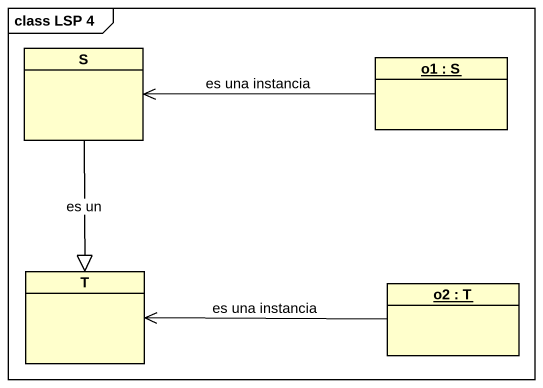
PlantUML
@startuml
mainframe class LSP 4
hide circle
hide empty members
class S
object "o1 : S" as o1
class T
object "o2 : T" as o2
S --|> T : es un
o1 -left-> S : es una instancia
o2 -left-> T : es una instancia
@enduml
